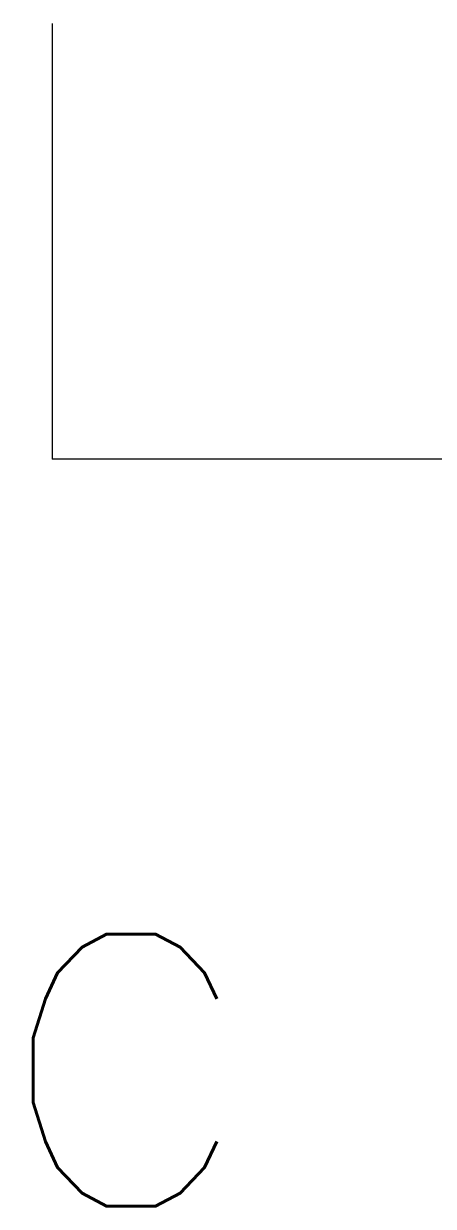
# Model space of a CAD drawing. Header units: millimetres. Extents: x 803 to 1266, y 444 to 714.
# Drawn here: x 881.3 to 885.06, y 544.95 to 555.81 of the extents above; entities that cross this region are included whole.
import ezdxf
from ezdxf.lldxf.tags import DXFTag

# ---------------------------------------------------------------- set-up
doc = ezdxf.new("R2010")
doc.units = ezdxf.units.MM
doc.layers.get('0').update_dxf_attribs({"linetype": 'CONTINUOUS'})
doc.layers.add('1', color=7, linetype='CONTINUOUS', true_color=0xffffff)
doc.layers.add('Top', color=7, linetype='CONTINUOUS', true_color=0xffffff)
doc.styles.add('chinesef_fs', font='simplex.shx', dxfattribs={"bigfont": 'gbcbig.shx'})
tags = doc.linetypes.add('PHANTOM', pattern=[50.5, 18, -6.5, 6.5, -6.5, 6.5, -6.5]).pattern_tags.tags
tags[14:15] = [DXFTag(74, 4), DXFTag(75, 0), DXFTag(340, '0'), DXFTag(46, 0.0), DXFTag(50, 0.0), DXFTag(44, 0.0), DXFTag(45, 0.0)]
tags[12:13] = [DXFTag(74, 4), DXFTag(75, 0), DXFTag(340, '0'), DXFTag(46, 0.0), DXFTag(50, 0.0), DXFTag(44, 0.0), DXFTag(45, 0.0)]
tags[10:11] = [DXFTag(74, 4), DXFTag(75, 0), DXFTag(340, '0'), DXFTag(46, 0.0), DXFTag(50, 0.0), DXFTag(44, 0.0), DXFTag(45, 0.0)]
tags[8:9] = [DXFTag(74, 4), DXFTag(75, 0), DXFTag(340, '0'), DXFTag(46, 0.0), DXFTag(50, 0.0), DXFTag(44, 0.0), DXFTag(45, 0.0)]
tags[6:7] = [DXFTag(74, 4), DXFTag(75, 0), DXFTag(340, '0'), DXFTag(46, 0.0), DXFTag(50, 0.0), DXFTag(44, 0.0), DXFTag(45, 0.0)]
tags[4:5] = [DXFTag(74, 4), DXFTag(75, 0), DXFTag(340, '0'), DXFTag(46, 0.0), DXFTag(50, 0.0), DXFTag(44, 0.0), DXFTag(45, 0.0)]

# ---------------------------------------------------------------- blocks, each defined once
blk = doc.blocks.new('ASSORTED_DRAFT1')
at = {"color": 32, "lineweight": 18}
blk.add_solid([(121.403, 425.275), (121.93, 421.275), (120.877, 421.275), (121.403, 425.275)], dxfattribs=at)

msp = doc.modelspace()

# ---------------------------------------------------------------- linework, layer by layer
at = {"layer": '1', "color": 32, "linetype": 'Continuous', "lineweight": 13}
msp.add_line((881.559, 555.807), (881.559, 551.807), dxfattribs=at)
at = {"layer": '1', "color": 32, "linetype": 'PHANTOM', "lineweight": 13}
msp.add_line((932.242, 551.807), (881.559, 551.807), dxfattribs=at)

# ---------------------------------------------------------------- block references
at = {"layer": 'Top', "color": 32, "linetype": 'Continuous', "lineweight": 13, "xscale": 0.5, "yscale": 0.5, "zscale": 0.5}
msp.add_blockref('ASSORTED_DRAFT1', (820.857, 343.169), dxfattribs=at)

# ---------------------------------------------------------------- texts
at = {"layer": 'Top', "color": 6, "linetype": 'Continuous', "lineweight": -3, "insert": (881.045, 544.947), "char_height": 2.5, "attachment_point": 7, "line_spacing_factor": 0.903614, "style": 'chinesef_fs'}
msp.add_mtext('\\W1.0500;C', dxfattribs=at)

doc.saveas('drawing.dxf')
